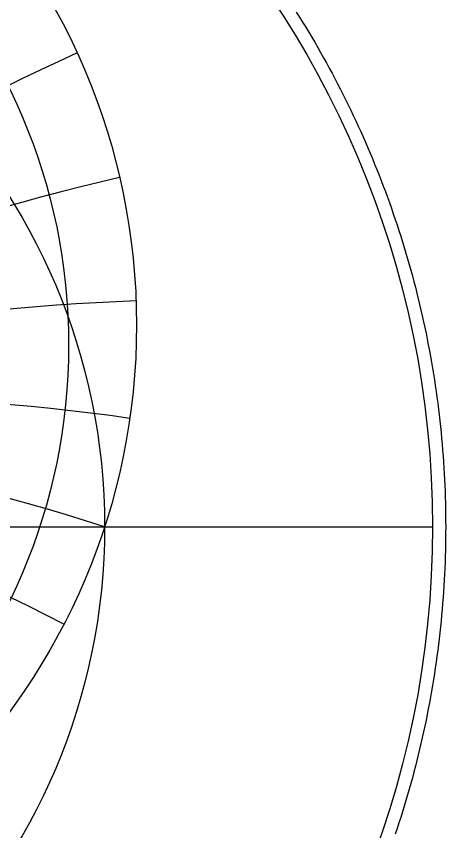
# Model space of a CAD drawing. Header units: millimetres. Extents: x -55 to 55, y -55 to 56.
# Drawn here: x 30.33 to 54.75, y -17.35 to 29.05 of the extents above; entities that cross this region are included whole.
import ezdxf

# ---------------------------------------------------------------- set-up
doc = ezdxf.new("R2010")
doc.units = ezdxf.units.MM
for name, color, linetype in [('CUT_OUTER', 1, 'Continuous'), ('ENGRAVE', 7, 'Continuous'), ('ENGRAVE_FINE', 8, 'Continuous')]:
    doc.layers.add(name, color=color, linetype=linetype)

msp = doc.modelspace()

# ---------------------------------------------------------------- linework, layer by layer
at = {"layer": 'CUT_OUTER'}
msp.add_lwpolyline([(46.2557, 29.2911), (46.4346, 29.0067), (46.6117, 28.7213), (46.787, 28.4347), (46.9606, 28.1471), (47.1325, 27.8585), (47.3025, 27.5687), (47.4708, 27.278), (47.6373, 26.9862), (47.802, 26.6934), (47.9648, 26.3996), (48.1259, 26.1048), (48.2852, 25.809), (48.4426, 25.5122), (48.5983, 25.2145), (48.7521, 24.9158), (48.904, 24.6162), (49.0542, 24.3157), (49.2024, 24.0142), (49.3488, 23.7119), (49.4934, 23.4086), (49.6361, 23.1045), (49.7769, 22.7995), (49.9159, 22.4937), (50.053, 22.187), (50.1882, 21.8794), (50.3215, 21.5711), (50.4529, 21.2619), (50.5824, 20.9519), (50.71, 20.6412), (50.8357, 20.3296), (50.9595, 20.0173), (51.0814, 19.7043), (51.2013, 19.3905), (51.3193, 19.0759), (51.4354, 18.7607), (51.5495, 18.4447), (51.6617, 18.1281), (51.772, 17.8107), (51.8803, 17.4927), (51.9867, 17.1741), (52.0911, 16.8548), (52.1935, 16.5348), (52.294, 16.2143), (52.3925, 15.8931), (52.489, 15.5713), (52.5836, 15.249), (52.6761, 14.926), (52.7667, 14.6025), (52.8553, 14.2785), (52.942, 13.9539), (53.0266, 13.6288), (53.1092, 13.3032), (53.1898, 12.977), (53.2685, 12.6504), (53.3451, 12.3233), (53.4197, 11.9958), (53.4923, 11.6678), (53.5629, 11.3393), (53.6314, 11.0105), (53.698, 10.6812), (53.7625, 10.3515), (53.825, 10.0214), (53.8855, 9.691), (53.944, 9.3602), (54.0004, 9.029), (54.0548, 8.6975), (54.1071, 8.3656), (54.1574, 8.0335), (54.2057, 7.701), (54.2519, 7.3683), (54.2961, 7.0353), (54.3383, 6.702), (54.3784, 6.3684), (54.4164, 6.0347), (54.4524, 5.7007), (54.4864, 5.3664), (54.5183, 5.032), (54.5481, 4.6974), (54.5759, 4.3626), (54.6017, 4.0277), (54.6253, 3.6926), (54.647, 3.3573), (54.6665, 3.0219), (54.6841, 2.6865), (54.6995, 2.3509), (54.7129, 2.0152), (54.7242, 1.6794), (54.7335, 1.3436), (54.7407, 1.0078), (54.7459, 0.6719), (54.749, 0.3359), (54.75, 0), (54.749, -0.3359), (54.7459, -0.6719), (54.7407, -1.0078), (54.7335, -1.3436), (54.7242, -1.6794), (54.7129, -2.0152), (54.6995, -2.3509), (54.6841, -2.6865), (54.6665, -3.0219), (54.647, -3.3573), (54.6253, -3.6926), (54.6017, -4.0277), (54.5759, -4.3626), (54.5481, -4.6974), (54.5183, -5.032), (54.4864, -5.3664), (54.4524, -5.7007), (54.4164, -6.0347), (54.3784, -6.3684), (54.3383, -6.702), (54.2961, -7.0353), (54.2519, -7.3683), (54.2057, -7.701), (54.1574, -8.0335), (54.1071, -8.3656), (54.0548, -8.6975), (54.0004, -9.029), (53.944, -9.3602), (53.8855, -9.691), (53.825, -10.0214), (53.7625, -10.3515), (53.698, -10.6812), (53.6314, -11.0105), (53.5629, -11.3393), (53.4923, -11.6678), (53.4197, -11.9958), (53.3451, -12.3233), (53.2685, -12.6504), (53.1898, -12.977), (53.1092, -13.3032), (53.0266, -13.6288), (52.942, -13.9539), (52.8553, -14.2785), (52.7667, -14.6025), (52.6761, -14.926), (52.5836, -15.249), (52.489, -15.5713), (52.3925, -15.8931), (52.294, -16.2143), (52.1935, -16.5348), (52.0911, -16.8548), (51.9867, -17.1741), (51.8803, -17.4927)], dxfattribs=at)
at = {"layer": 'ENGRAVE'}
msp.add_lwpolyline([(-54, 0), (54, 0)], dxfattribs=at)
for centre, radius in [((0, 0), 54), ((0, 11.4852), 37.1669), ((0, 10.3479), 33.303), ((0, 0), 35.3478)]:
    msp.add_circle(centre, radius, dxfattribs=at)
msp.add_arc((0, -108.7894), 114.388, 72, 108, dxfattribs=at)
msp.add_arc((0, -108.7894), 114.388, 72, 108, dxfattribs=at)
at = {"layer": 'ENGRAVE_FINE'}
for centre, radius, start, end in [((95.9829, -108.7894), 149.3229, 114.61389, 142.568026), ((95.9829, -108.7894), 149.3229, 114.61389, 142.568026), ((66.0419, -108.7894), 132.0839, 103.054866, 134.486871), ((66.0419, -108.7894), 132.0839, 103.054866, 134.486871), ((41.6338, -108.7894), 121.7291, 92.114894, 126.072338), ((41.6338, -108.7894), 121.7291, 92.114894, 126.072338), ((-20.1697, -108.7894), 116.1526, 62.736443, 98.224064), ((-20.1697, -108.7894), 116.1526, 62.736443, 98.224064), ((20.1697, -108.7894), 116.1526, 81.775936, 117.263557), ((20.1697, -108.7894), 116.1526, 81.775936, 117.263557)]:
    msp.add_arc(centre, radius, start, end, dxfattribs=at)

doc.saveas('drawing.dxf')
